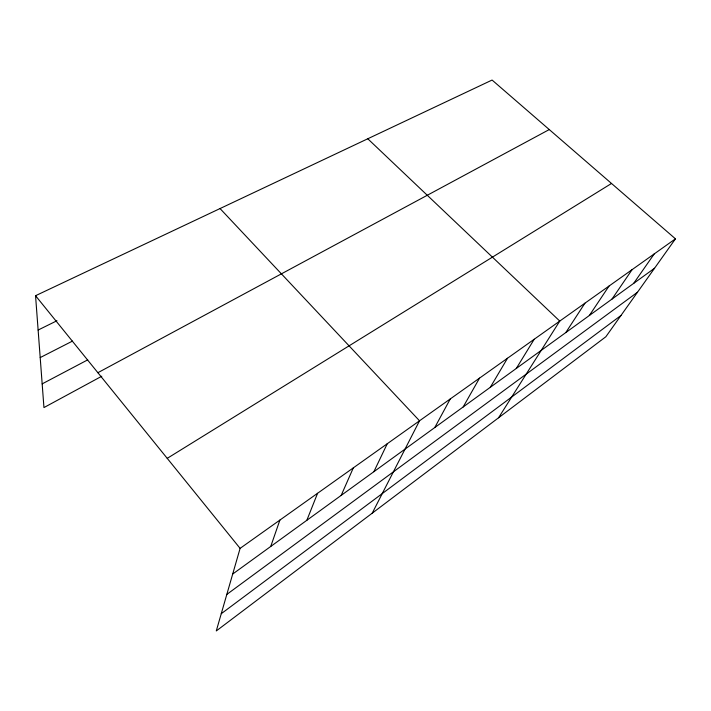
<?xml version="1.0" encoding="UTF-8"?>
<svg xmlns="http://www.w3.org/2000/svg" width="711" height="711" viewBox="0 0 711 711"><rect width="100%" height="100%" fill="white"/><g stroke="black" fill="none" stroke-linecap="round" stroke-linejoin="round"><path stroke-width="1.07" d="M675.45 238.825L240.105 548.368L216.277 630.95L605.861 336.747L675.45 238.825L492.083 80.05L35.55 295.705L43.949 407.572L101.797 376.217M270.731 546.466L279.894 520.079M306.841 520.283L317.577 493.283M341.182 495.398L353.314 467.874M373.87 471.704L387.255 443.744M372.209 513.2L419.526 420.796L220.037 208.554M434.759 427.56L450.259 398.942M463.154 406.976L479.552 378.11M490.314 387.291L507.512 358.237M516.302 368.449L534.219 339.245M498.544 417.792L559.761 321.079L367.774 138.769M565.796 332.57L584.94 303.179M589.366 315.488L609.025 286.053M611.975 299.091L632.106 269.647M633.688 283.351L654.227 253.916M221.254 613.709L620.97 315.488M226.818 594.423L637.491 292.23M232.701 574.035L654.555 268.234M167.227 458.355L611.513 183.465M97.887 372.706L549.265 129.562M42.171 383.878L87.72 359.864M40.198 357.589L72.469 341.102M38.127 330.037L56.951 320.75M35.55 295.705L240.105 548.368"/></g></svg>
